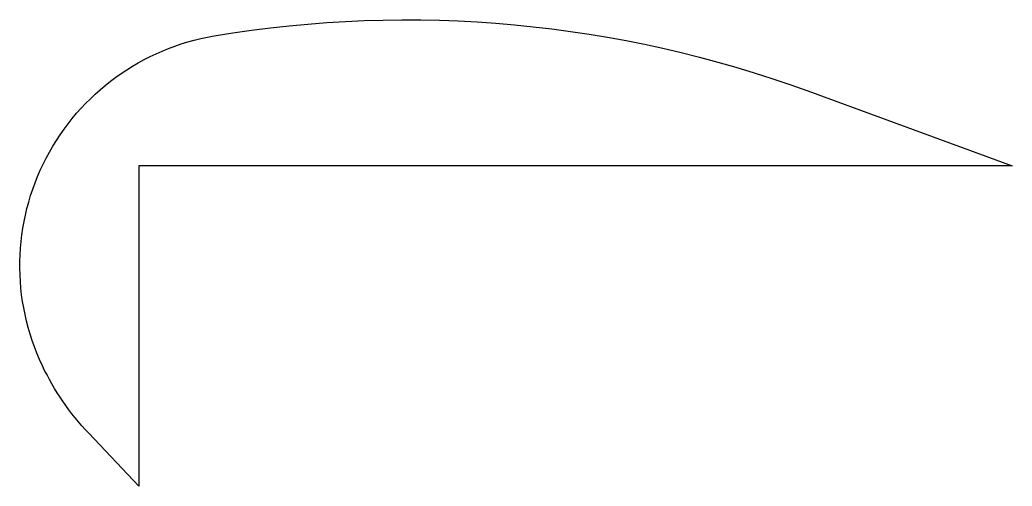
# Model space of a CAD drawing. Extents: x 141.3 to 158.4, y 207.8 to 215.8.
import ezdxf

# ---------------------------------------------------------------- set-up
doc = ezdxf.new("R2010")
doc.units = 0
doc.header["$LTSCALE"] = 15
doc.layers.get('0').update_dxf_attribs({"linetype": 'CONTINUOUS'})

msp = doc.modelspace()

# ---------------------------------------------------------------- linework, layer by layer
msp.add_lwpolyline([(141.73, 209.873, -0.497963), (144.68, 215.535, -0.130135), (154.872, 214.591), (158.382, 213.305), (143.384, 213.305), (143.384, 207.805), (142.525, 208.713, -0.07865)], format="xyb", close=True)

doc.saveas('drawing.dxf')
